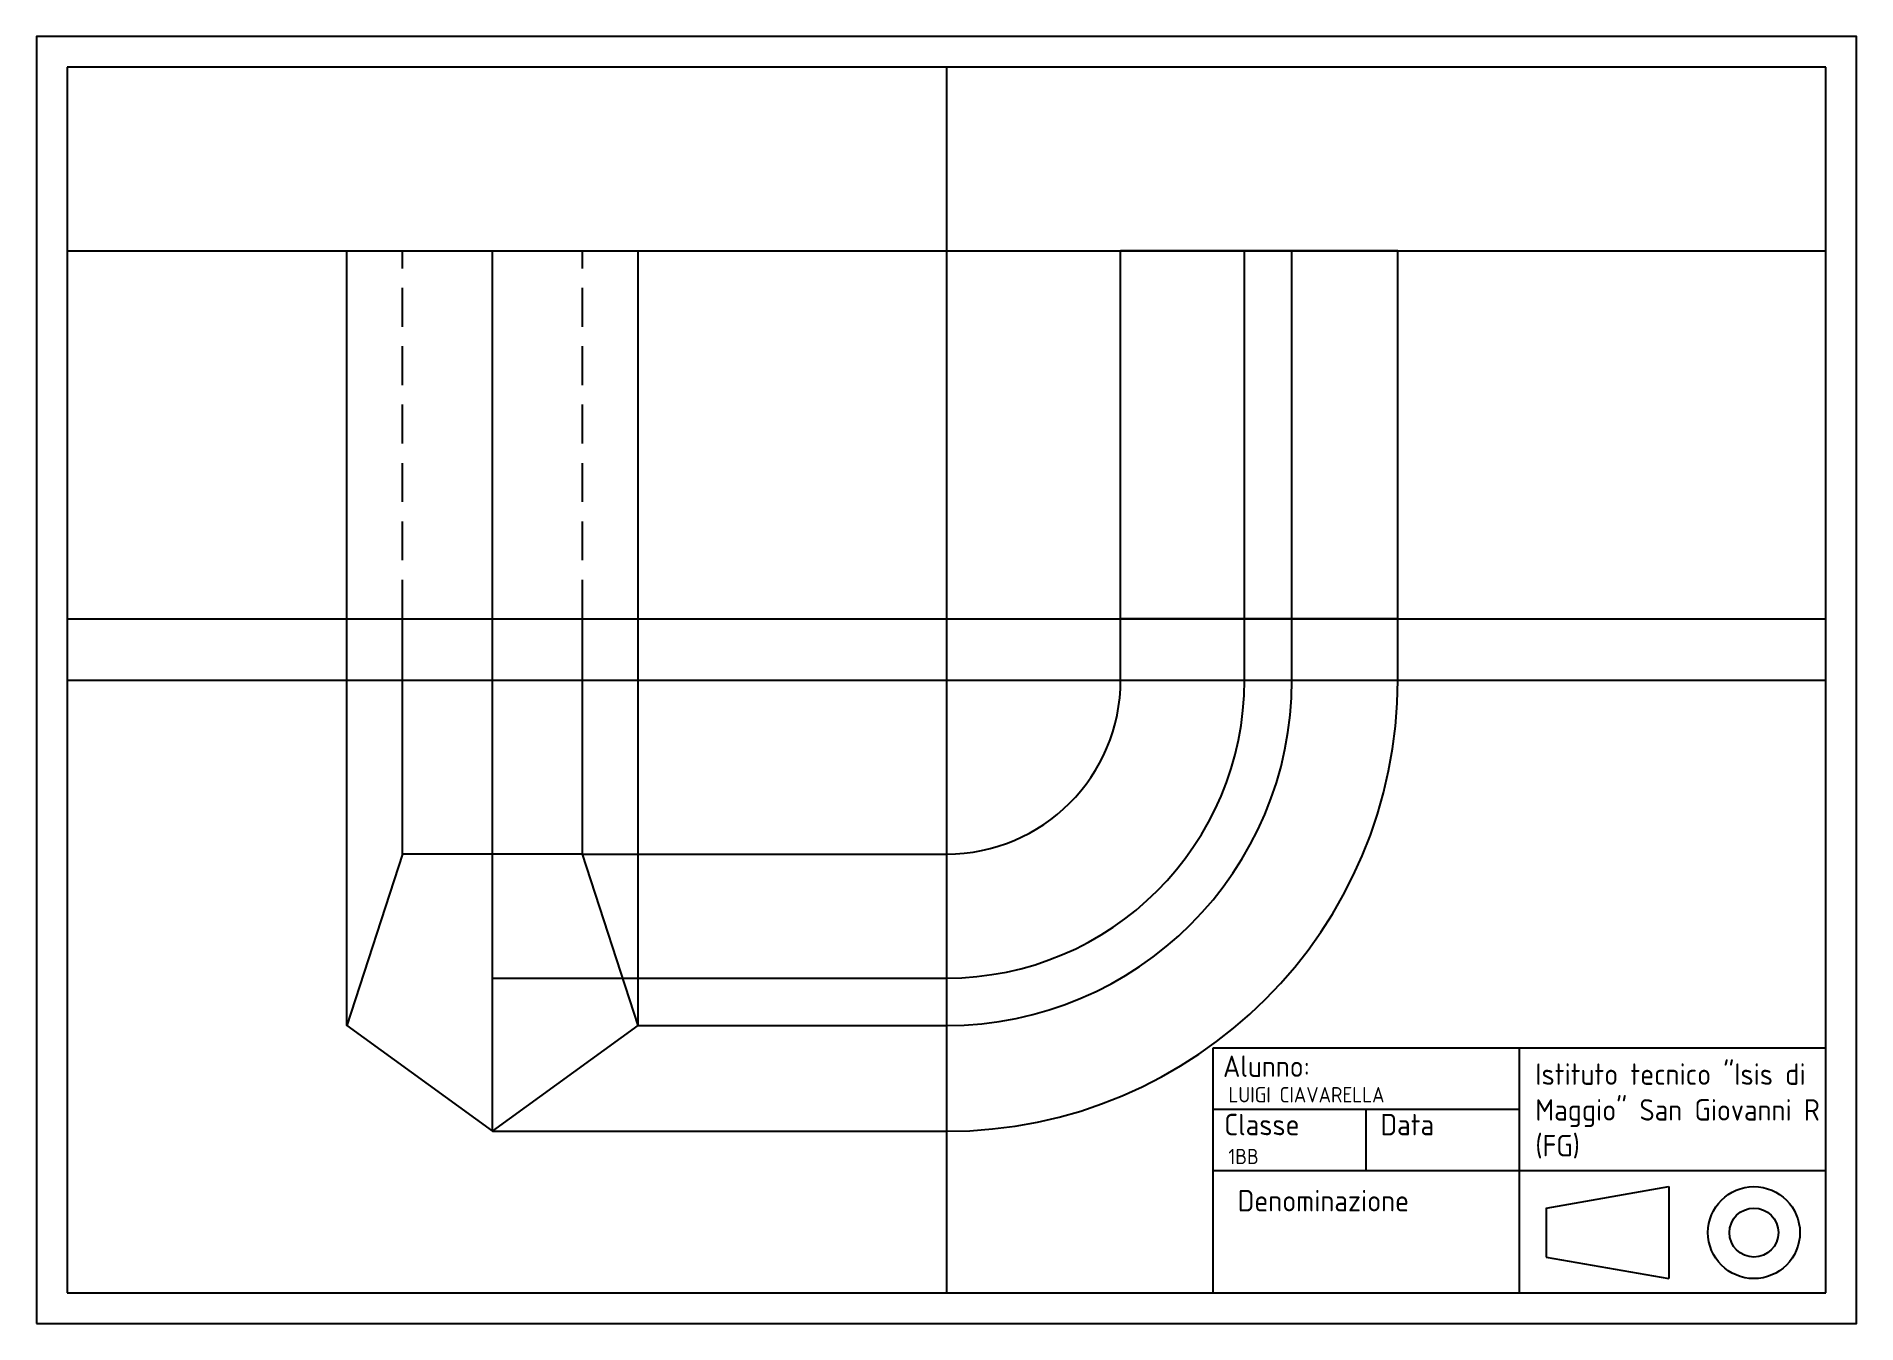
# Model space of a CAD drawing. Header units: millimetres. Extents: x 0 to 297, y 0 to 210.
import ezdxf

# ---------------------------------------------------------------- set-up
doc = ezdxf.new("R2010")
doc.units = ezdxf.units.MM
doc.linetypes.add('NASCOSTA', pattern=[9.525, 6.35, -3.175])
for name, color, linetype in [('Costruzioni', 6, 'Continuous'), ('Nascosti', 4, 'NASCOSTA'), ('Spigoli', 7, 'Continuous')]:
    doc.layers.add(name, color=color, linetype=linetype)
doc.styles.get("Standard").update_dxf_attribs({"font": 'isocp.shx'})

msp = doc.modelspace()

# ---------------------------------------------------------------- linework, layer by layer
for p, q in [((292, 205), (5, 205)), ((5, 205), (5, 5)), ((292, 5), (292, 205)), ((192, 5), (192, 45)), ((192, 45), (292, 45)), ((242, 5), (242, 45)), ((192, 35), (242, 35)), ((217, 25), (217, 35)), ((192, 25), (292, 25)), ((5, 5), (292, 5))]:
    msp.add_line(p, q)
msp.add_lwpolyline([(0, 0), (297, 0), (297, 210), (0, 210)], close=True)
at = {"layer": 'Costruzioni'}
for p, q in [((148.5, 205), (148.5, 5)), ((5, 175), (292, 175)), ((5, 115), (292, 115)), ((50.65, 48.64), (50.65, 115)), ((59.73, 76.59), (59.73, 115)), ((74.43, 31.37), (74.43, 115)), ((89.12, 76.59), (89.12, 115)), ((98.21, 48.64), (98.21, 115)), ((176.91, 105), (176.91, 115)), ((197.13, 105), (197.13, 115)), ((204.86, 105), (204.86, 115)), ((222.13, 105), (222.13, 115)), ((5, 105), (292, 105)), ((89.12, 76.59), (148.5, 76.59)), ((74.43, 56.37), (98.21, 56.37)), ((98.21, 56.37), (148.5, 56.37)), ((98.21, 48.64), (148.5, 48.64)), ((74.43, 31.37), (148.5, 31.37))]:
    msp.add_line(p, q, dxfattribs=at)
for radius in [28.41, 56.36, 73.63, 48.63]:
    msp.add_arc((148.5, 105), radius, 270, 0, dxfattribs=at)
at = {"layer": 'Nascosti'}
for p, q in [((59.73, 115), (59.73, 175)), ((89.12, 115), (89.12, 175))]:
    msp.add_line(p, q, dxfattribs=at)
at = {"layer": 'Spigoli'}
for p, q in [((50.65, 115), (50.65, 175)), ((50.65, 175), (98.21, 175)), ((74.43, 115), (74.43, 175)), ((98.21, 115), (98.21, 175)), ((176.91, 115), (176.91, 175)), ((222.13, 175), (176.91, 175)), ((197.13, 115), (197.13, 175)), ((204.86, 115), (204.86, 175)), ((222.13, 115), (222.13, 175)), ((50.65, 115), (98.21, 115)), ((222.13, 115), (176.91, 115)), ((246.35, 18.84), (266.35, 22.34)), ((266.35, 22.34), (266.35, 7.34)), ((246.35, 18.84), (246.35, 10.84)), ((246.35, 10.84), (266.35, 7.34))]:
    msp.add_line(p, q, dxfattribs=at)
msp.add_lwpolyline([(89.12, 76.59), (59.73, 76.59), (50.65, 48.64), (74.43, 31.37), (98.21, 48.64)], close=True, dxfattribs=at)
for radius in [7.5, 4]:
    msp.add_circle((280.25, 14.84), radius, dxfattribs=at)

# ---------------------------------------------------------------- texts
at = {"layer": 'Spigoli', "attachment_point": 1}
for s, insert, char_height, width in [('Alunno: ', (193.62, 43.74), 3.5, 44.951), ('Istituto tecnico "Isis di Maggio" San Giovanni R (FG)', (244.58, 42.45), 3.5, 47.2237), ('LUIGI CIAVARELLA', (194.5, 38.59), 2.5, 47.4996), ('Classe', (193.83, 34.22), 3.5, 19.8862), ('Data', (219.31, 34.22), 3.5, 19.8862), ('Denominazione ', (196.02, 21.8), 3.5, 36.6361)]:
    msp.add_mtext(s, dxfattribs=dict(at, insert=insert, char_height=char_height, width=width))
at = {"layer": 'Spigoli', "insert": (194.5, 28.51), "char_height": 2.5, "attachment_point": 1}
msp.add_mtext('1BB', dxfattribs=at)

doc.saveas('drawing.dxf')
